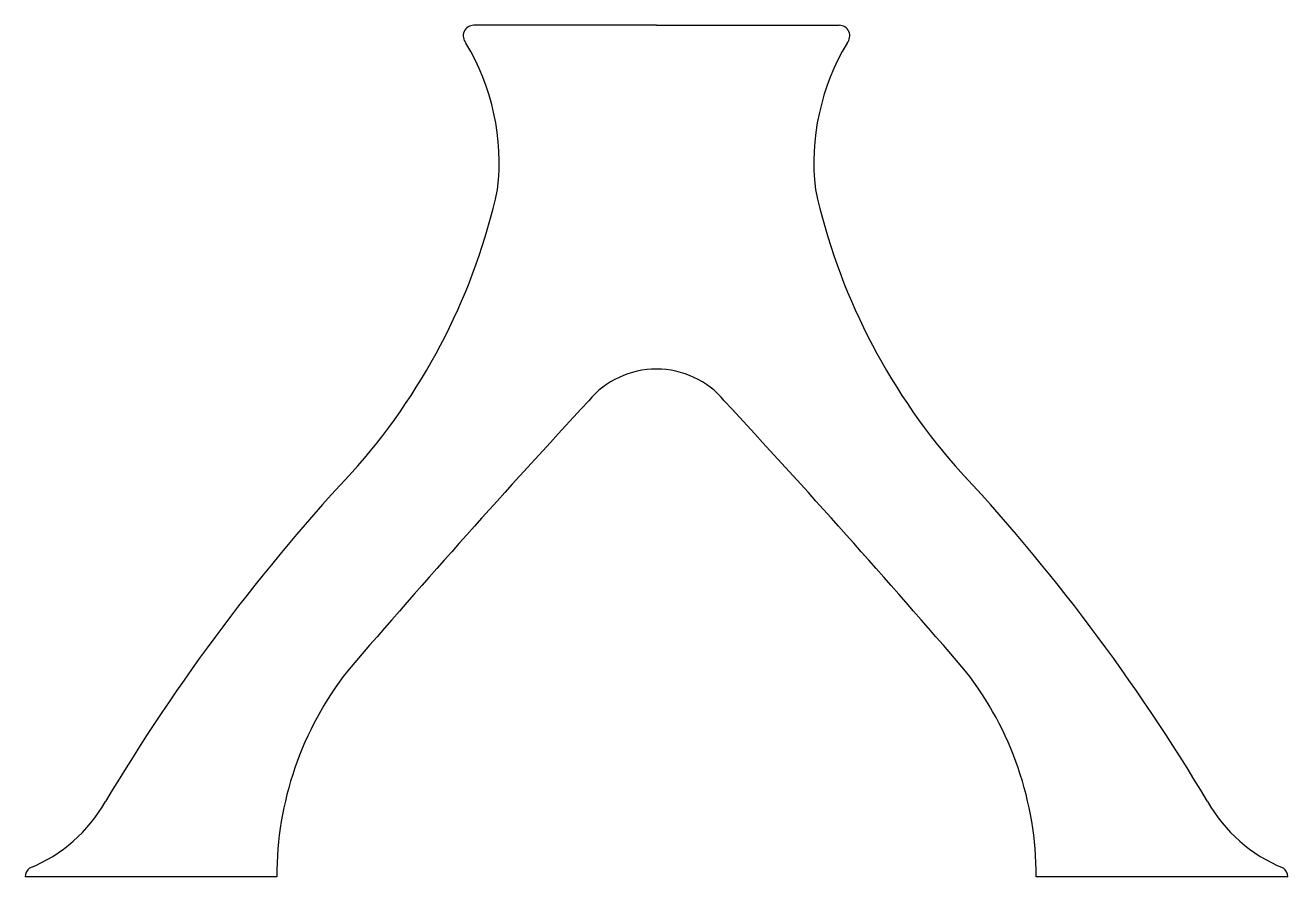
# Model space of a CAD drawing. Header units: inches. Extents: x 0 to 44.5, y 0 to 30.
import ezdxf

# ---------------------------------------------------------------- set-up
doc = ezdxf.new("R2010")
doc.units = ezdxf.units.IN
doc.header["$MEASUREMENT"] = 0

msp = doc.modelspace()

# ---------------------------------------------------------------- linework, layer by layer
for p, q in [((22.241, 30), (15.807, 30)), ((22.241, 30), (28.676, 30)), ((8.862, 0), (0, 0)), ((44.482, 0), (35.62, 0))]:
    msp.add_line(p, q)
for centre, radius, start, end in [((15.807, 29.625), 0.375, 90, 221.931), ((28.676, 29.625), 0.375, 318.069, 90), ((8.463, 25.145), 8.234, 353.4938, 30.9046), ((36.02, 25.145), 8.234, 149.0954, 186.5062), ((-4.934, 29.015), 22.106, 318.8938, 347.4509), ((49.416, 29.015), 22.106, 192.5491, 221.1062), ((22.239, 14.774), 3.113, 90, 140.0443), ((22.243, 14.774), 3.113, 39.9557, 90), ((277.694, -221.946), 351.381, 137.20524, 139.28734), ((-233.211, -221.946), 351.381, 40.71266, 42.79476), ((62.12, -32.673), 69.017, 136.9037, 149.21822), ((-17.637, -32.673), 69.017, 30.78178, 43.0963), ((20.623, 0.014), 11.761, 142.0405, 180.0663), ((23.86, 0.014), 11.761, 359.9337, 37.9595), ((-1.869, 5.307), 5.395, 292.1258, 330.4741), ((46.351, 5.307), 5.395, 209.5259, 247.8742), ((0.375, 0), 0.375, 124.4266, 180), ((44.107, 0), 0.375, 0, 55.5734)]:
    msp.add_arc(centre, radius, start, end)

doc.saveas('drawing.dxf')
